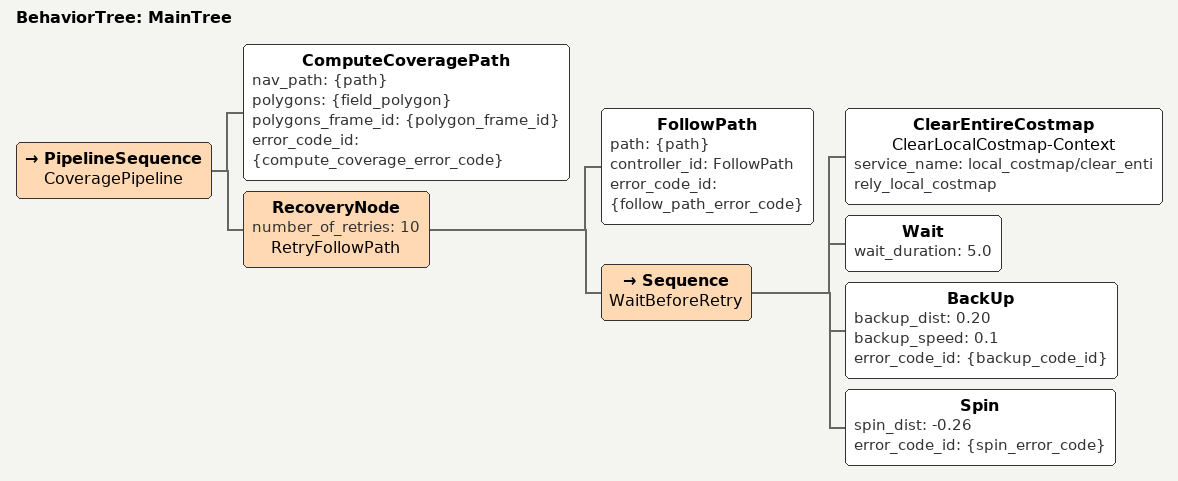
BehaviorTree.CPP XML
<root BTCPP_format="4" main_tree_to_execute="MainTree">
  <BehaviorTree ID="MainTree">

    <!--Sequence name="NavigateWithoutReplanning"-->
    <PipelineSequence name="CoveragePipeline">
      <!-- Compute coverage path -->
      <ComputeCoveragePath
          nav_path="{path}"
          polygons="{field_polygon}"
          polygons_frame_id="{polygon_frame_id}"
          error_code_id="{compute_coverage_error_code}"/>

      <!-- Retry FollowPath 6 times -->
      <RecoveryNode number_of_retries="10" name="RetryFollowPath">

        <!-- Main -->
          <FollowPath
              path="{path}"
              controller_id="FollowPath"
              error_code_id="{follow_path_error_code}"/>

        <!-- Recovery -->
        <Sequence name="WaitBeforeRetry">
	        <ClearEntireCostmap name="ClearLocalCostmap-Context" service_name="local_costmap/clear_entirely_local_costmap"/>
          <Wait wait_duration="5.0"/>
          <BackUp backup_dist="0.20" backup_speed="0.1" error_code_id="{backup_code_id}"/>
          <Spin spin_dist="-0.26" error_code_id="{spin_error_code}"/>
        </Sequence>

      </RecoveryNode>

    </PipelineSequence>

  </BehaviorTree>
</root>
